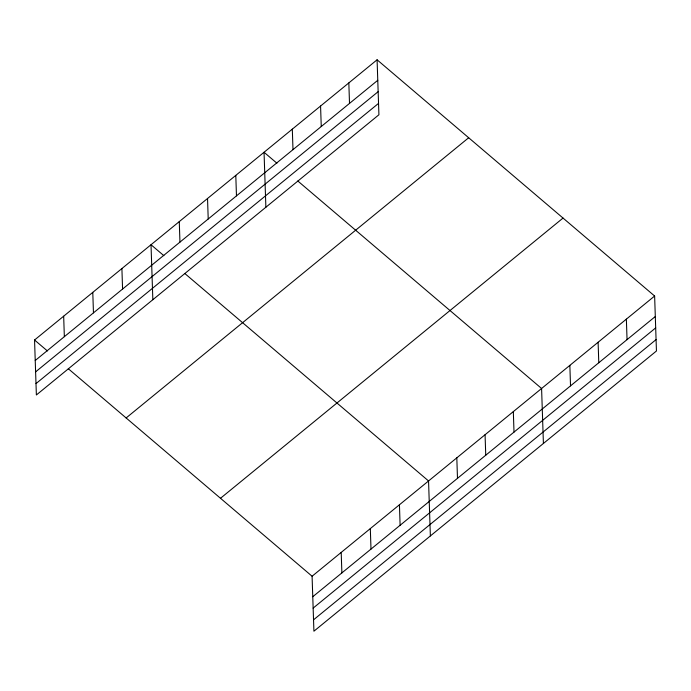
<?xml version="1.0" encoding="UTF-8"?>
<svg xmlns="http://www.w3.org/2000/svg" width="691" height="691" viewBox="0 0 691 691"><rect width="100%" height="100%" fill="white"/><g stroke="black" fill="none" stroke-linecap="round" stroke-linejoin="round"><path stroke-width="1.04" d="M377.087 59.797L378.918 114.766L36.373 394.976L34.55 340.007L377.087 59.797L654.627 296.024L656.45 350.993L313.913 631.203L312.082 576.234L68.297 368.726M35.232 360.495L377.77 80.294M35.604 371.879L378.15 91.67M35.992 383.6L378.538 103.391M126.133 417.96L468.679 137.751M220.498 498.28L563.035 218.071M312.082 576.234L654.627 296.024M312.764 596.722L655.31 316.513M313.144 608.106L655.681 327.897M313.533 619.827L656.07 339.618M276.91 163.206L264.048 152.262L265.88 207.24M297.795 180.982L541.589 388.489L543.411 443.467M163.871 255.679L151.018 244.735L152.841 299.704M184.756 273.455L428.55 480.962L430.372 535.931M34.55 340.007L47.403 350.942M626.366 319.138L627.048 339.635M598.104 342.261L598.786 362.749M569.85 365.375L570.524 385.872M513.327 411.611L514.009 432.1M485.065 434.725L485.747 455.222M456.811 457.839L457.485 478.336M399.433 504.775L400.115 525.272M370.316 528.598L370.998 549.086M348.834 82.911L349.508 103.408M341.199 552.411L341.881 572.908M320.572 106.034L321.255 126.522M292.31 129.148L292.993 149.645M235.795 175.384L236.469 195.873M207.533 198.498L208.216 218.995M179.271 221.621L179.954 242.109M121.901 268.549L122.575 289.045M92.784 292.371L93.458 312.859M63.667 316.184L64.349 336.681"/></g></svg>
